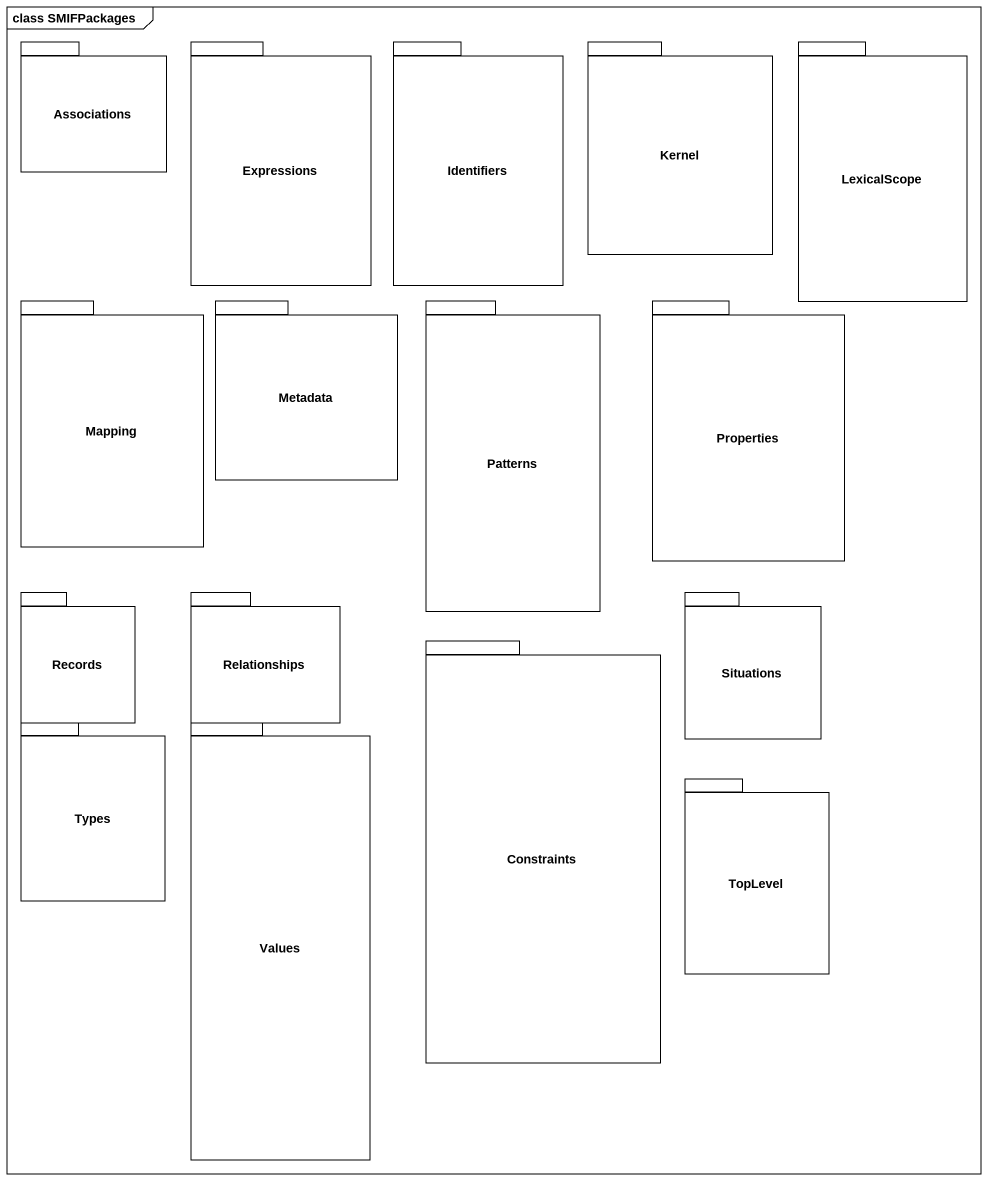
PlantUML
@startuml
mainframe class SMIFPackages
package Associations {
}
package Expressions {
}
package Identifiers {
}
package Kernel {
}
package LexicalScope {
}
package Mapping {
}
package Metadata {
}
package Patterns {
}
package Properties {
}
package Records {
}
package Relationships {
}
package Situations {
}
package Constraints {
}
package Types {
}
package Values {
}
package TopLevel {
}
@enduml
